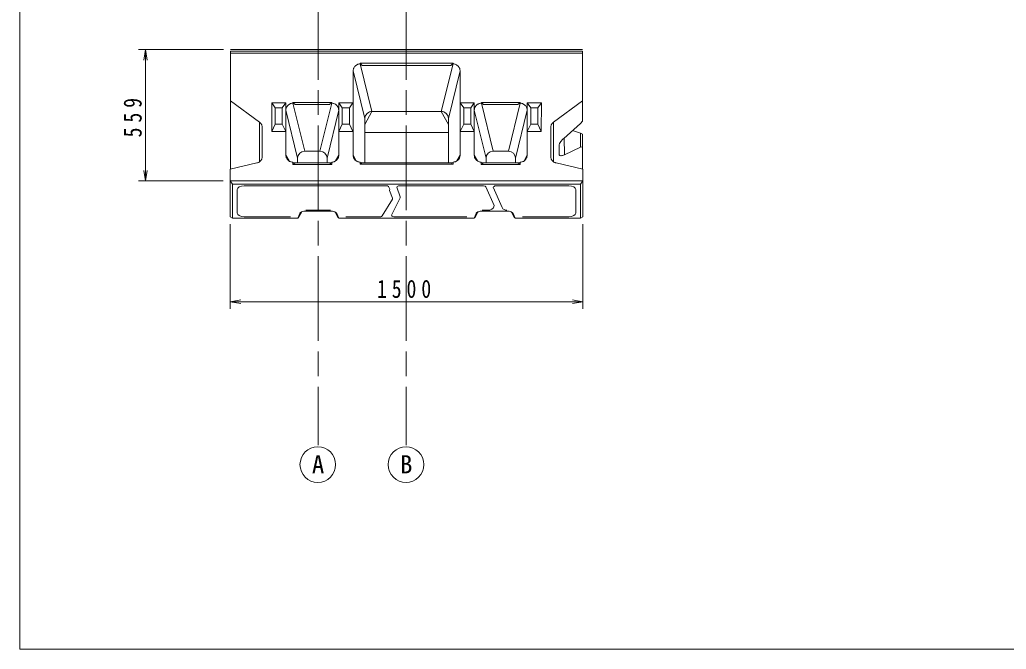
# Model space of a CAD drawing. Units: millimetres on the paper, scale 1:30. Extents: x 15 to 282, y 15 to 195.
# Drawn here: x 15 to 154.8, y 15 to 104.2 of the extents above; entities that cross this region are included whole.
import ezdxf
from ezdxf.enums import TextEntityAlignment as Align

# ---------------------------------------------------------------- set-up
doc = ezdxf.new("R2010")
doc.units = ezdxf.units.MM
doc.linetypes.add('CHAIN', pattern=[18.5, 12, -1.5, 3.5, -1.5])
for name, color, linetype, lineweight in [('001', 7, 'Continuous', 13), ('D-STR-DIM', 7, 'Continuous', 13), ('D-STR-STR2', 3, 'Continuous', 13), ('D-STR-STR3', 1, 'Continuous', 13), ('V-nasSTD', 7, 'Continuous', 13)]:
    doc.layers.add(name, color=color, linetype=linetype, lineweight=lineweight)
doc.styles.add('ＭＳ ゴシック-5.0-0.0', font='')
doc.styles.get('ＭＳ ゴシック-5.0-0.0').set_extended_font_data('ＭＳ ゴシック-5.0-0.0')

msp = doc.modelspace()

# ---------------------------------------------------------------- linework, layer by layer
at = {"layer": '001'}
for points in [[(62.252, 96.943), (62.257, 97.027), (62.266, 97.11), (62.283, 97.191), (62.307, 97.271), (62.338, 97.348), (62.374, 97.422), (62.417, 97.493), (62.466, 97.56), (62.52, 97.623), (62.579, 97.682), (62.642, 97.735), (62.71, 97.782), (62.781, 97.824), (62.856, 97.86), (62.934, 97.89), (63.013, 97.913), (63.132, 97.932), (63.252, 97.942)], [(77.406, 96.943), (77.401, 97.027), (77.392, 97.11), (77.375, 97.191), (77.35, 97.271), (77.32, 97.348), (77.283, 97.422), (77.24, 97.493), (77.192, 97.56), (77.138, 97.623), (77.079, 97.682), (77.015, 97.735), (76.948, 97.782), (76.876, 97.824), (76.801, 97.86), (76.724, 97.89), (76.644, 97.913), (76.526, 97.932), (76.405, 97.942)], [(64.912, 91.2), (64.84, 91.197), (64.738, 91.185), (64.559, 91.138), (64.412, 91.066), (64.217, 90.923), (64.046, 90.7), (64.037, 90.685), (64.031, 90.674)], [(75.626, 90.674), (75.62, 90.685), (75.611, 90.7), (75.44, 90.923), (75.245, 91.066), (75.098, 91.138), (74.919, 91.185), (74.818, 91.197), (74.745, 91.2)], [(64.031, 90.674), (64.005, 90.619), (63.972, 90.542), (63.944, 90.459), (63.927, 90.374), (63.916, 90.274), (63.912, 90.2)], [(75.745, 90.2), (75.741, 90.274), (75.73, 90.374), (75.713, 90.459), (75.685, 90.542), (75.652, 90.619), (75.626, 90.674)], [(62.368, 84.55), (62.344, 84.598), (62.322, 84.647), (62.292, 84.726), (62.271, 84.808), (62.255, 84.916), (62.247, 85.027)], [(63.246, 84.027), (63.162, 84.032), (63.079, 84.042), (62.996, 84.059), (62.915, 84.084), (62.837, 84.115), (62.762, 84.153), (62.69, 84.197), (62.622, 84.247), (62.558, 84.302), (62.499, 84.363), (62.446, 84.428), (62.398, 84.497), (62.383, 84.523), (62.368, 84.55)], [(76.411, 84.027), (76.495, 84.032), (76.579, 84.042), (76.661, 84.059), (76.742, 84.084), (76.82, 84.115), (76.896, 84.153), (76.968, 84.197), (77.036, 84.247), (77.099, 84.302), (77.158, 84.363), (77.212, 84.428), (77.259, 84.497), (77.274, 84.523), (77.29, 84.55)], [(77.29, 84.55), (77.313, 84.598), (77.336, 84.647), (77.365, 84.726), (77.386, 84.808), (77.402, 84.916), (77.411, 85.027)]]:
    msp.add_lwpolyline(points, dxfattribs=at)
at = {"layer": 'D-STR-DIM', "linetype": 'CHAIN', "lineweight": 18}
for p, q in [((57.281, 144.703), (57.281, 43.934)), ((69.781, 144.703), (69.781, 43.934))]:
    msp.add_line(p, q, dxfattribs=at)
at = {"layer": 'D-STR-DIM'}
for centre in [(57.243, 41.166), (69.743, 41.166)]:
    msp.add_circle(centre, 2.526, dxfattribs=at)
at = {"layer": 'D-STR-STR2'}
for p, q in [((44.873, 92.715), (44.879, 99.469)), ((44.879, 99.469), (44.881, 99.745)), ((94.75, 99.469), (44.879, 99.469)), ((94.748, 99.991), (44.881, 99.991)), ((44.881, 99.745), (94.748, 99.745)), ((94.75, 99.469), (94.748, 99.745)), ((94.756, 92.715), (94.75, 99.469)), ((76.405, 98.037), (63.252, 98.037)), ((63.252, 97.942), (63.252, 98.037)), ((63.552, 97.737), (63.252, 98.037)), ((63.252, 97.942), (64.912, 91.2)), ((63.252, 97.942), (63.552, 97.737)), ((76.405, 97.942), (74.745, 91.2)), ((76.105, 97.737), (76.405, 98.037)), ((76.405, 97.942), (76.105, 97.737)), ((76.405, 97.942), (76.405, 98.037)), ((62.247, 85.027), (62.252, 96.943)), ((62.252, 96.943), (63.912, 90.2)), ((63.552, 97.737), (76.105, 97.737)), ((77.406, 96.943), (75.745, 90.2)), ((77.411, 85.027), (77.406, 96.943)), ((44.873, 92.715), (48.976, 89.687)), ((44.873, 92.715), (44.873, 83.033)), ((50.708, 92.418), (52.721, 92.418)), ((50.71, 88.385), (50.708, 92.418)), ((50.708, 92.418), (51.215, 91.735)), ((52.721, 92.418), (52.215, 91.735)), ((52.719, 88.385), (52.721, 92.418)), ((53.721, 92.47), (59.208, 92.47)), ((53.721, 92.47), (53.721, 92.375)), ((54.021, 92.169), (53.721, 92.47)), ((55.381, 85.581), (53.721, 92.375)), ((54.021, 92.169), (53.721, 92.375)), ((57.548, 85.581), (59.208, 92.375)), ((59.208, 92.47), (58.908, 92.169)), ((59.208, 92.375), (58.908, 92.169)), ((59.208, 92.375), (59.208, 92.47)), ((60.208, 92.418), (62.221, 92.418)), ((60.208, 92.418), (60.715, 91.735)), ((60.21, 88.385), (60.208, 92.418)), ((62.221, 92.418), (61.715, 91.735)), ((79.421, 92.418), (77.408, 92.418)), ((77.408, 92.418), (77.915, 91.735)), ((79.421, 92.418), (78.915, 91.735)), ((79.419, 88.385), (79.421, 92.418)), ((85.908, 92.47), (80.421, 92.47)), ((80.421, 92.375), (80.421, 92.47)), ((80.421, 92.47), (80.721, 92.169)), ((82.081, 85.581), (80.421, 92.375)), ((80.721, 92.169), (80.421, 92.375)), ((84.248, 85.581), (85.908, 92.375)), ((85.608, 92.169), (85.908, 92.47)), ((85.908, 92.375), (85.608, 92.169)), ((85.908, 92.47), (85.908, 92.375)), ((88.921, 92.418), (86.908, 92.418)), ((86.91, 88.385), (86.908, 92.418)), ((86.908, 92.418), (87.415, 91.735)), ((88.921, 92.418), (88.415, 91.735)), ((88.919, 88.385), (88.921, 92.418)), ((94.756, 92.715), (90.653, 89.687)), ((94.756, 92.715), (94.756, 89.806)), ((51.215, 89.401), (51.215, 91.735)), ((51.215, 91.735), (52.215, 91.735)), ((52.215, 89.401), (52.215, 91.735)), ((54.381, 84.581), (52.721, 91.376)), ((58.908, 92.169), (54.021, 92.169)), ((58.548, 84.581), (60.208, 91.376)), ((60.715, 89.401), (60.715, 91.735)), ((60.715, 91.735), (61.715, 91.735)), ((61.715, 89.401), (61.715, 91.735)), ((64.912, 91.2), (63.912, 89.342)), ((64.912, 91.2), (74.745, 91.2)), ((74.745, 91.2), (75.745, 89.342)), ((77.915, 89.401), (77.915, 91.735)), ((78.915, 91.735), (77.915, 91.735)), ((78.915, 89.401), (78.915, 91.735)), ((81.081, 84.581), (79.421, 91.376)), ((80.721, 92.169), (85.608, 92.169)), ((85.248, 84.581), (86.908, 91.376)), ((87.415, 89.401), (87.415, 91.735)), ((88.415, 91.735), (87.415, 91.735)), ((88.415, 89.401), (88.415, 91.735)), ((48.976, 84.079), (48.976, 89.687)), ((63.912, 83.911), (63.912, 90.2)), ((75.745, 83.911), (75.745, 90.2)), ((90.653, 84.079), (90.653, 89.687)), ((94.458, 89.496), (92.099, 87.375)), ((94.756, 89.806), (94.458, 89.496)), ((49.381, 88.884), (49.381, 84.878)), ((51.215, 89.401), (50.71, 88.385)), ((50.71, 88.385), (52.719, 88.385)), ((51.215, 89.401), (52.215, 89.401)), ((52.215, 89.401), (52.719, 88.385)), ((52.717, 85.02), (52.719, 88.385)), ((60.715, 89.401), (60.21, 88.385)), ((60.21, 88.385), (60.212, 85.02)), ((60.21, 88.385), (62.219, 88.385)), ((60.715, 89.401), (61.715, 89.401)), ((61.715, 89.401), (62.219, 88.385)), ((63.912, 88.21), (75.745, 88.21)), ((77.915, 89.401), (77.41, 88.385)), ((79.419, 88.385), (77.41, 88.385)), ((78.915, 89.401), (77.915, 89.401)), ((78.915, 89.401), (79.419, 88.385)), ((79.419, 88.385), (79.417, 85.02)), ((87.415, 89.401), (86.91, 88.385)), ((86.912, 85.02), (86.91, 88.385)), ((88.919, 88.385), (86.91, 88.385)), ((88.415, 89.401), (87.415, 89.401)), ((88.415, 89.401), (88.919, 88.385)), ((90.248, 88.884), (90.248, 84.878)), ((93.349, 88.499), (94.448, 88.151)), ((94.458, 86.14), (94.448, 88.151)), ((94.448, 88.151), (94.748, 87.99)), ((92.19, 85.074), (92.179, 87.446)), ((94.756, 86.214), (94.748, 87.99)), ((57.548, 85.581), (55.381, 85.581)), ((82.081, 85.581), (84.248, 85.581)), ((91.436, 86.417), (91.436, 85.191)), ((92.19, 85.074), (94.458, 86.14)), ((94.458, 86.14), (94.756, 86.214)), ((94.756, 86.214), (94.756, 83.033)), ((44.823, 83.021), (48.609, 83.906)), ((53.165, 84.189), (52.717, 85.02)), ((53.716, 83.707), (53.716, 84.021)), ((53.716, 84.021), (54.016, 83.904)), ((54.016, 83.904), (53.716, 83.707)), ((58.913, 83.904), (54.016, 83.904)), ((54.381, 84.581), (54.381, 83.904)), ((58.548, 84.581), (58.548, 83.904)), ((58.913, 83.904), (59.213, 84.021)), ((59.213, 83.707), (58.913, 83.904)), ((59.213, 84.021), (59.213, 83.707)), ((59.766, 84.192), (60.212, 85.02)), ((62.247, 85.027), (62.698, 84.195)), ((63.546, 83.911), (63.246, 84.027)), ((63.246, 83.713), (63.246, 84.027)), ((63.246, 83.713), (63.546, 83.911)), ((76.111, 83.911), (63.546, 83.911)), ((76.111, 83.911), (76.411, 84.027)), ((76.411, 83.713), (76.111, 83.911)), ((76.411, 83.713), (76.411, 84.027)), ((77.411, 85.027), (76.959, 84.195)), ((79.863, 84.192), (79.417, 85.02)), ((80.416, 83.707), (80.416, 84.021)), ((80.416, 84.021), (80.716, 83.904)), ((80.716, 83.904), (80.416, 83.707)), ((80.716, 83.904), (85.613, 83.904)), ((81.081, 84.581), (81.081, 83.904)), ((85.248, 84.581), (85.248, 83.904)), ((85.613, 83.904), (85.913, 84.021)), ((85.913, 83.707), (85.613, 83.904)), ((85.913, 84.021), (85.913, 83.707)), ((86.464, 84.189), (86.912, 85.02)), ((94.806, 83.021), (91.02, 83.906)), ((44.815, 81.358), (44.823, 83.021)), ((53.716, 83.707), (59.213, 83.707)), ((63.246, 83.713), (76.411, 83.713)), ((80.416, 83.707), (85.913, 83.707)), ((94.815, 81.358), (94.806, 83.021)), ((94.781, 81.358), (44.815, 81.358)), ((44.815, 81.358), (45.148, 80.91)), ((44.815, 76.252), (44.815, 81.358)), ((94.448, 80.91), (94.781, 81.358)), ((94.781, 81.358), (94.781, 76.252)), ((45.148, 80.91), (45.148, 76.103)), ((94.448, 80.91), (45.148, 80.91)), ((94.448, 76.103), (94.448, 80.91)), ((54.91, 76.933), (54.482, 76.151)), ((54.68, 76.763), (54.91, 76.933)), ((55.543, 77.209), (59.052, 77.209)), ((55.551, 77.085), (59.044, 77.085)), ((59.686, 76.933), (59.916, 76.763)), ((60.114, 76.151), (59.686, 76.933)), ((79.482, 76.151), (79.91, 76.933)), ((79.91, 76.933), (79.68, 76.763)), ((81.297, 77.209), (80.543, 77.209)), ((84.044, 77.085), (80.551, 77.085)), ((84.916, 76.763), (84.686, 76.933)), ((84.686, 76.933), (85.114, 76.151)), ((44.815, 76.252), (45.148, 76.103)), ((45.148, 76.103), (54.389, 76.103)), ((53.365, 76.286), (46.815, 76.286)), ((54.68, 76.763), (54.389, 76.103)), ((54.389, 76.103), (54.482, 76.151)), ((60.207, 76.103), (59.916, 76.763)), ((60.114, 76.151), (60.207, 76.103)), ((60.207, 76.103), (79.389, 76.103)), ((66.039, 76.286), (61.23, 76.286)), ((68.017, 76.286), (78.365, 76.286)), ((79.68, 76.763), (79.389, 76.103)), ((79.389, 76.103), (79.482, 76.151)), ((85.207, 76.103), (84.916, 76.763)), ((85.114, 76.151), (85.207, 76.103)), ((85.207, 76.103), (94.448, 76.103)), ((86.23, 76.286), (92.806, 76.286)), ((94.448, 76.103), (94.781, 76.252))]:
    msp.add_line(p, q, dxfattribs=at)
for points in [[(53.721, 92.375), (53.637, 92.371), (53.554, 92.361), (53.473, 92.344), (53.393, 92.32), (53.316, 92.29), (53.241, 92.253), (53.17, 92.21), (53.102, 92.161), (53.039, 92.107), (52.98, 92.048), (52.927, 91.985), (52.879, 91.917), (52.837, 91.845), (52.801, 91.771), (52.772, 91.693), (52.749, 91.614), (52.731, 91.509), (52.721, 91.403)], [(60.208, 91.403), (60.203, 91.474), (60.195, 91.544), (60.178, 91.625), (60.153, 91.704), (60.123, 91.781), (60.086, 91.856), (60.044, 91.926), (59.995, 91.994), (59.941, 92.056), (59.882, 92.115), (59.819, 92.168), (59.751, 92.215), (59.68, 92.257), (59.605, 92.293), (59.528, 92.323), (59.448, 92.346), (59.329, 92.365), (59.208, 92.375)], [(79.421, 91.403), (79.426, 91.474), (79.434, 91.544), (79.451, 91.625), (79.476, 91.704), (79.506, 91.781), (79.543, 91.856), (79.586, 91.926), (79.634, 91.994), (79.688, 92.056), (79.747, 92.115), (79.81, 92.168), (79.878, 92.215), (79.949, 92.257), (80.024, 92.293), (80.101, 92.323), (80.181, 92.346), (80.3, 92.365), (80.421, 92.375)], [(85.908, 92.375), (85.992, 92.371), (86.075, 92.361), (86.156, 92.344), (86.236, 92.32), (86.313, 92.29), (86.388, 92.253), (86.459, 92.21), (86.527, 92.161), (86.59, 92.107), (86.649, 92.048), (86.702, 91.985), (86.75, 91.917), (86.792, 91.845), (86.828, 91.771), (86.858, 91.693), (86.88, 91.614), (86.898, 91.509), (86.908, 91.403)], [(49.381, 88.884), (49.376, 88.967), (49.367, 89.049), (49.351, 89.13), (49.327, 89.21), (49.296, 89.287), (49.26, 89.361), (49.217, 89.432), (49.169, 89.499), (49.077, 89.597), (48.976, 89.687)], [(90.248, 88.884), (90.253, 88.967), (90.262, 89.049), (90.278, 89.13), (90.302, 89.21), (90.333, 89.287), (90.369, 89.361), (90.412, 89.432), (90.46, 89.499), (90.552, 89.597), (90.653, 89.687)], [(92.099, 87.375), (92.03, 87.311), (91.933, 87.217), (91.683, 86.939), (91.507, 86.666), (91.474, 86.597), (91.449, 86.515), (91.439, 86.458), (91.436, 86.417)], [(48.609, 83.906), (48.689, 83.929), (48.767, 83.957), (48.843, 83.992), (48.915, 84.034), (48.983, 84.081), (49.047, 84.133), (49.107, 84.191), (49.162, 84.254), (49.211, 84.32), (49.254, 84.391), (49.292, 84.465), (49.323, 84.542), (49.348, 84.622), (49.366, 84.705), (49.376, 84.791), (49.381, 84.878)], [(52.717, 85.02), (52.722, 84.936), (52.731, 84.853), (52.748, 84.77), (52.773, 84.69), (52.803, 84.618), (52.836, 84.546)], [(52.836, 84.546), (52.839, 84.542), (52.842, 84.537), (52.885, 84.465), (52.935, 84.397), (52.989, 84.334), (53.049, 84.276), (53.113, 84.224), (53.181, 84.177), (53.253, 84.135), (53.328, 84.1), (53.406, 84.07), (53.485, 84.048), (53.6, 84.031), (53.716, 84.021)], [(59.213, 84.021), (59.296, 84.026), (59.379, 84.035), (59.46, 84.052), (59.54, 84.076), (59.617, 84.107), (59.692, 84.143), (59.763, 84.186), (59.83, 84.234), (59.893, 84.288), (59.952, 84.347), (60.005, 84.411), (60.053, 84.479), (60.073, 84.512), (60.093, 84.546)], [(60.093, 84.546), (60.112, 84.585), (60.131, 84.625), (60.161, 84.702), (60.184, 84.782), (60.203, 84.9), (60.212, 85.02)], [(79.536, 84.546), (79.517, 84.585), (79.498, 84.625), (79.468, 84.702), (79.445, 84.782), (79.426, 84.9), (79.417, 85.02)], [(80.416, 84.021), (80.333, 84.026), (80.25, 84.035), (80.169, 84.052), (80.089, 84.076), (80.012, 84.107), (79.938, 84.143), (79.866, 84.186), (79.799, 84.234), (79.736, 84.288), (79.677, 84.347), (79.624, 84.411), (79.576, 84.479), (79.556, 84.512), (79.536, 84.546)], [(86.793, 84.546), (86.79, 84.542), (86.788, 84.537), (86.744, 84.465), (86.694, 84.397), (86.64, 84.334), (86.58, 84.276), (86.516, 84.224), (86.448, 84.177), (86.376, 84.135), (86.301, 84.1), (86.224, 84.07), (86.144, 84.048), (86.029, 84.031), (85.913, 84.021)], [(86.912, 85.02), (86.907, 84.936), (86.898, 84.853), (86.881, 84.77), (86.856, 84.69), (86.826, 84.618), (86.793, 84.546)], [(91.02, 83.906), (90.94, 83.929), (90.862, 83.957), (90.786, 83.992), (90.714, 84.034), (90.646, 84.081), (90.582, 84.133), (90.522, 84.191), (90.467, 84.254), (90.418, 84.32), (90.375, 84.391), (90.337, 84.465), (90.306, 84.542), (90.281, 84.622), (90.263, 84.705), (90.253, 84.791), (90.248, 84.878)], [(91.436, 85.191), (91.438, 85.156), (91.445, 85.108), (91.464, 85.052), (91.497, 85.009), (91.541, 84.974), (91.593, 84.951), (91.662, 84.938), (91.731, 84.937), (91.818, 84.946), (91.907, 84.967), (92.072, 85.024), (92.19, 85.074)], [(54.811, 76.907), (54.799, 76.898), (54.782, 76.885), (54.746, 76.856), (54.716, 76.822), (54.694, 76.789), (54.68, 76.763)], [(55.551, 77.085), (55.487, 77.084), (55.397, 77.079), (55.248, 77.065), (55.107, 77.032), (54.934, 76.968), (54.811, 76.907)], [(54.948, 76.979), (54.928, 76.955), (54.902, 76.918), (54.898, 76.912), (54.896, 76.908)], [(54.938, 76.975), (54.933, 76.968), (54.925, 76.957), (54.916, 76.943), (54.91, 76.933)], [(59.784, 76.907), (59.661, 76.968), (59.489, 77.032), (59.348, 77.065), (59.199, 77.079), (59.109, 77.084), (59.044, 77.085)], [(59.7, 76.908), (59.697, 76.912), (59.694, 76.918), (59.668, 76.955), (59.648, 76.979)], [(59.686, 76.933), (59.68, 76.943), (59.671, 76.957), (59.663, 76.968), (59.657, 76.975)], [(59.916, 76.763), (59.902, 76.789), (59.88, 76.822), (59.85, 76.856), (59.814, 76.885), (59.797, 76.898), (59.784, 76.907)], [(79.811, 76.907), (79.799, 76.898), (79.782, 76.885), (79.746, 76.856), (79.716, 76.822), (79.694, 76.789), (79.68, 76.763)], [(80.551, 77.085), (80.487, 77.084), (80.397, 77.079), (80.248, 77.065), (80.107, 77.032), (79.934, 76.968), (79.811, 76.907)], [(79.948, 76.979), (79.928, 76.955), (79.902, 76.918), (79.898, 76.912), (79.896, 76.908)], [(79.938, 76.975), (79.933, 76.968), (79.925, 76.957), (79.916, 76.943), (79.91, 76.933)], [(84.784, 76.907), (84.661, 76.968), (84.489, 77.032), (84.348, 77.065), (84.199, 77.079), (84.109, 77.084), (84.044, 77.085)], [(84.7, 76.908), (84.697, 76.912), (84.694, 76.918), (84.668, 76.955), (84.648, 76.979)], [(84.686, 76.933), (84.68, 76.943), (84.671, 76.957), (84.663, 76.968), (84.657, 76.975)], [(84.916, 76.763), (84.902, 76.789), (84.88, 76.822), (84.85, 76.856), (84.814, 76.885), (84.797, 76.898), (84.784, 76.907)]]:
    msp.add_lwpolyline(points, dxfattribs=at)
for centre, start, end in [((55.381, 84.581), 90, 179.99974), ((57.548, 84.581), 0.00026, 90), ((82.081, 84.581), 90, 179.99974), ((84.248, 84.581), 0.00026, 90)]:
    msp.add_arc(centre, 1, start, end, dxfattribs=at)
at = {"layer": 'D-STR-STR3'}
for p, q in [((45.815, 80.144), (45.815, 76.815)), ((46.815, 80.673), (67.1, 80.673)), ((67.827, 78.937), (67.417, 80.002)), ((68.455, 80.465), (68.922, 79.109)), ((68.783, 80.673), (80.74, 80.673)), ((82.249, 77.863), (81.064, 80.537)), ((83.353, 77.588), (82.095, 80.457)), ((82.42, 80.673), (92.806, 80.673)), ((93.806, 76.815), (93.806, 80.144)), ((66.355, 76.408), (67.808, 78.764)), ((67.695, 76.507), (68.911, 78.962))]:
    msp.add_line(p, q, dxfattribs=at)
at = {"layer": 'V-nasSTD'}
for p, q in [((43.881, 99.991), (31.815, 99.991)), ((32.815, 99.991), (32.565, 98.491)), ((32.815, 81.358), (32.815, 99.991)), ((32.815, 99.991), (33.065, 98.491)), ((32.815, 81.358), (32.565, 82.858)), ((32.815, 81.358), (33.065, 82.858)), ((43.815, 81.358), (31.815, 81.358)), ((44.815, 75.252), (44.815, 63.252)), ((94.815, 75.252), (94.815, 63.252)), ((44.815, 64.252), (46.315, 64.502)), ((94.815, 64.252), (93.315, 64.502)), ((44.815, 64.252), (94.815, 64.252)), ((44.815, 64.252), (46.315, 64.002)), ((94.815, 64.252), (93.315, 64.002))]:
    msp.add_line(p, q, dxfattribs=at)
msp.add_lwpolyline([(15, 15), (15, 195), (282, 195), (282, 15)], close=True, dxfattribs=at)
msp.add_arc((81.432, 78.028), 0.834, 259.35397, 348.5708, dxfattribs=at)
for centre, major_axis, ratio, start_param, end_param in [((46.815, 80.144), (-1, 0), 0.52854, 4.712389, 6.2831853), ((66.789, 80.135), (0.642, 0), 0.967739, 6.068033, 7.3444496), ((68.766, 80.403), (-0.316, 0.02), 0.853306, 4.712389, 6.1255125), ((80.74, 80.537), (0.325, 0), 0.419054, 0, 1.5707963), ((82.523, 80.222), (-0.479, -0.092), 0.948719, 4.745588, 5.5653834), ((92.806, 80.144), (1, 0), 0.52854, 0, 1.5707963), ((67.689, 78.847), (-0.094, -0.136), 0.880113, 1.5707963, 2.7061074), ((68.805, 79.04), (-0.08, -0.109), 0.971941, 1.5707963, 2.7258012), ((84.006, 77.953), (-0.365, 0.653), 0.9961, 1.5707963, 2.6931748), ((46.815, 76.815), (-1, 0), 0.52854, 0, 1.5707963), ((66.04, 76.405), (0.316, -0.003), 0.375567, 4.712389, 6.3345256), ((68.1, 76.563), (-0.406, -0.051), 0.705939, 0.017987, 1.2695244), ((92.806, 76.815), (1, 0), 0.52854, 4.712389, 6.2831853)]:
    msp.add_ellipse(centre, major_axis=major_axis, ratio=ratio, start_param=start_param, end_param=end_param, dxfattribs=at)

# ---------------------------------------------------------------- texts
at = {"layer": 'D-STR-DIM', "style": 'ＭＳ ゴシック-5.0-0.0'}
for s, p in [('A', (56.41, 39.154)), ('B', (68.91, 39.154))]:
    msp.add_text(s, height=2.566, dxfattribs=at).set_placement(p, align=Align.BOTTOM_LEFT)
at = {"layer": 'V-nasSTD', "insert": (32.315, 90.674), "char_height": 2.566, "attachment_point": 8, "rotation": 90, "style": 'ＭＳ ゴシック-5.0-0.0'}
msp.add_mtext('\\T1.5;\\W0.8;559', dxfattribs=at)
at = {"layer": 'V-nasSTD', "insert": (69.815, 64.752), "char_height": 2.566, "attachment_point": 8, "style": 'ＭＳ ゴシック-5.0-0.0'}
msp.add_mtext('\\T1.5;\\W0.8;1500', dxfattribs=at)

doc.saveas('drawing.dxf')
